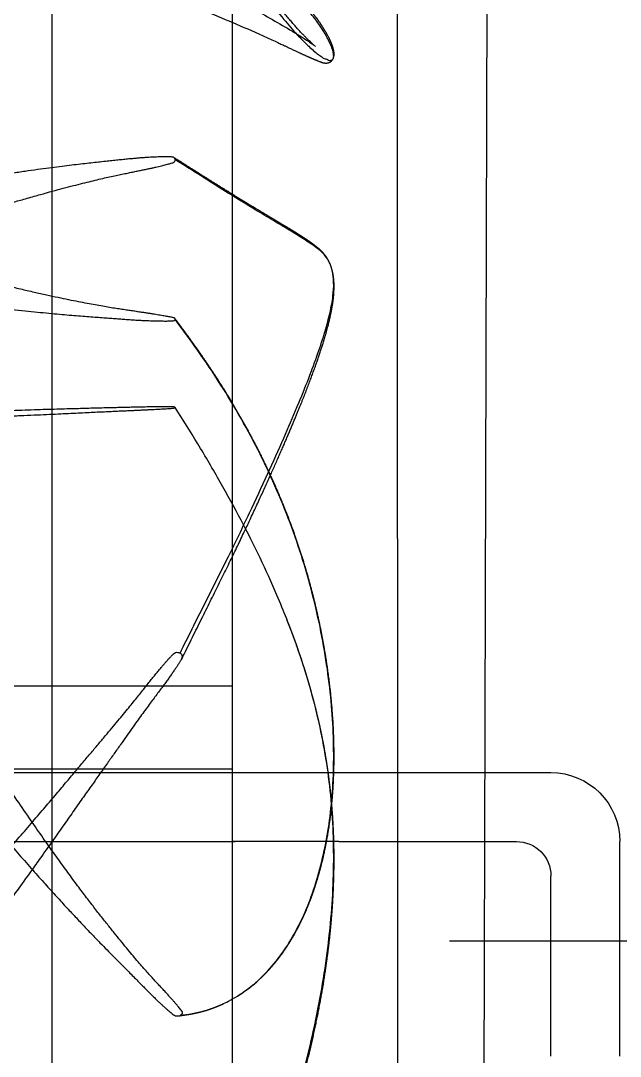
# Model space of a CAD drawing. Header units: millimetres. Extents: x 8981 to 59433, y 5244 to 14154.
# Drawn here: x 10672.3 to 10765, y 9130.7 to 9290.9 of the extents above; entities that cross this region are included whole.
import ezdxf

# ---------------------------------------------------------------- set-up
doc = ezdxf.new("R2010")
doc.units = ezdxf.units.MM
doc.linetypes.add('CENTERX2', pattern=[101.6, 63.5, -12.7, 12.7, -12.7])
doc.linetypes.add('DASHED', pattern=[19.05, 12.7, -6.35])
for name, color, linetype in [('2虚线层', 6, 'DASHED'), ('3中心线层', 1, 'CENTERX2'), ('6细线层', 4, 'Continuous')]:
    doc.layers.add(name, color=color, linetype=linetype)

# ---------------------------------------------------------------- blocks, each defined once
blk = doc.blocks.new('G$CE91B29D6')
at = {"layer": '3中心线层'}
blk.add_line((5.86, -152), (-44.3, -152), dxfattribs=at)
at = {"layer": '6细线层'}
for p, q in [((0.69, -261.72), (-0.68, 259.37)), ((13.81, -261.72), (13.95, 259.37)), ((67.24, -261.68), (67.31, 259.37)), ((39.4, -114.43), (39.4, -0.04)), ((23.83, -15.56), (23.79, -15.48)), ((48.29, -55.73), (48.24, -55.9)), ((47.19, -108.34), (47.18, -108.33)), ((188.82, -112.57), (39.4, -112.57)), ((39.4, -261.72), (39.4, -114.43)), ((33.62, -125.98), (-9.84, -125.98)), ((188.81, -125.97), (33.62, -125.98)), ((188.82, -125.42), (39.4, -125.42)), ((-20.51, -169.88), (-20.51, -136.66)), ((22.95, -136.66), (-4.5, -136.66)), ((22.95, -136.66), (39.4, -136.66)), ((188.82, -136.65), (38.96, -136.66)), ((-9.84, -169.88), (-9.84, -141.99)), ((47.75, -163.62), (47.47, -163.55))]:
    blk.add_line(p, q, dxfattribs=at)
for centre, radius in [((-9.84, -136.66), 10.67), ((-4.5, -141.99), 5.34)]:
    blk.add_arc(centre, radius, 90, 180, dxfattribs=at)
for points in [[(140.43, -86.85), (140.48, -86.7), (140.48, -86.44), (140.46, -86.16), (140.44, -85.86), (140.41, -85.53), (140.36, -85.17), (140.29, -84.78), (140.2, -84.36), (140.09, -83.91), (139.97, -83.42), (139.83, -82.89), (139.68, -82.32), (139.51, -81.7), (139.31, -81.04), (139.1, -80.32), (138.87, -79.54), (138.61, -78.7), (138.32, -77.79), (138, -76.8), (137.65, -75.74), (137.26, -74.59), (136.84, -73.34), (136.37, -71.99), (135.85, -70.53), (135.28, -68.95), (134.65, -67.23), (133.95, -65.37), (133.19, -63.35), (132.34, -61.15), (131.4, -58.77), (130.37, -56.18), (129.22, -53.36), (127.95, -50.29), (126.54, -46.95), (124.98, -43.31), (123.23, -39.34), (121.29, -35.01), (119.11, -30.28), (116.68, -25.11), (113.94, -19.46), (110.84, -13.28), (107.34, -6.53), (103.34, 0.85), (98.79, 8.83), (94.25, 16.45), (90.17, 23.04), (86.46, 28.81), (83.1, 33.92), (80.08, 38.49), (77.36, 42.61), (74.87, 46.31), (72.59, 49.65), (70.49, 52.67), (68.56, 55.4), (66.79, 57.9), (65.39, 59.86)], [(26.55, -13.66), (26.74, -13.5), (26.97, -13.29), (27.24, -13.05), (27.53, -12.77), (27.85, -12.46), (28.19, -12.11), (28.55, -11.74), (28.95, -11.32), (29.36, -10.86), (29.81, -10.36), (30.28, -9.82), (30.78, -9.24), (31.31, -8.61), (31.87, -7.93), (32.46, -7.19), (33.08, -6.41), (33.73, -5.57), (34.42, -4.67), (35.16, -3.7), (35.94, -2.65), (36.75, -1.55), (37.58, -0.4), (38.46, 0.83), (39.57, 2.4), (40.9, 4.31), (42.5, 6.67), (44.41, 9.54), (46.62, 13.01)], [(47.47, 12.74), (43.72, 7.02), (40, 1.73), (36.75, -2.73), (33.92, -6.45), (31.46, -9.47), (29.36, -11.86), (27.87, -13.38)], [(59.11, 4.19), (59.23, 4.25), (59.12, 4.2), (58.42, 3.85), (56.66, 2.97), (50.96, 0.07), (35.15, -8.4), (28.98, -12), (27.59, -12.9), (27.05, -13.28), (26.79, -13.47), (26.64, -13.59), (26.55, -13.65), (26.55, -13.66)], [(68.84, 1.09), (68.74, 1.07), (68.48, 1.01), (68.17, 0.93), (67.86, 0.84), (67.55, 0.76), (67.24, 0.66), (66.92, 0.56), (66.59, 0.46), (66.28, 0.35), (65.98, 0.25), (65.45, 0.05), (64.04, -0.47), (60.43, -1.8), (44.59, -7.79), (35.3, -11.72), (33.52, -12.52), (32.55, -12.97), (31.88, -13.29), (31.36, -13.54), (30.93, -13.74), (30.57, -13.91), (30.27, -14.05), (29.99, -14.18), (29.75, -14.3), (29.53, -14.4), (29.32, -14.5), (29.13, -14.58), (28.96, -14.67), (28.79, -14.74), (28.64, -14.81), (28.49, -14.88), (28.35, -14.95), (28.21, -15.01), (28.09, -15.06), (27.97, -15.12), (27.85, -15.17), (27.74, -15.22), (27.63, -15.27), (27.52, -15.31), (27.42, -15.36), (27.33, -15.4), (27.23, -15.44), (27.14, -15.48), (27.05, -15.52), (26.97, -15.55), (26.89, -15.59), (26.81, -15.62), (26.73, -15.66), (26.65, -15.69), (26.58, -15.72), (26.5, -15.75), (26.43, -15.78), (26.3, -15.83), (26.17, -15.89), (26.04, -15.94), (25.92, -15.99), (25.81, -16.03), (25.73, -16.06), (25.65, -16.09), (25.57, -16.12), (25.48, -16.15), (25.4, -16.17), (25.31, -16.19)], [(23.79, -15.48), (23.75, -15.34), (23.74, -14.99), (23.96, -14.01), (24.52, -12.71), (25.42, -11.12), (26.67, -9.33), (28.27, -7.57), (30.22, -5.95), (32.5, -4.5), (35.12, -3.26), (38.04, -2.25), (41.26, -1.48), (44.75, -0.93), (48.24, -0.58)], [(23.79, -14.06), (23.8, -13.99), (23.82, -13.91), (23.85, -13.84), (23.87, -13.76), (23.9, -13.68), (23.92, -13.6), (23.95, -13.52), (23.98, -13.44), (24.01, -13.35), (24.05, -13.27), (24.08, -13.18), (24.12, -13.08), (24.16, -12.99), (24.2, -12.89), (24.25, -12.79), (24.3, -12.69), (24.35, -12.58), (24.4, -12.46), (24.46, -12.34), (24.53, -12.22), (24.59, -12.09), (24.67, -11.96), (24.7, -11.89), (24.74, -11.82), (24.78, -11.75), (24.82, -11.68), (24.86, -11.61), (24.9, -11.54), (24.94, -11.46), (24.99, -11.39), (25.03, -11.31), (25.08, -11.24), (25.12, -11.16), (25.17, -11.08), (25.22, -11.01), (25.27, -10.93), (25.32, -10.85), (25.37, -10.76), (25.42, -10.68), (25.47, -10.6), (25.53, -10.51), (25.58, -10.43), (25.64, -10.34), (25.7, -10.25), (25.76, -10.16), (25.82, -10.07), (25.88, -9.98), (25.94, -9.89), (26.01, -9.79), (26.07, -9.7), (26.14, -9.6), (26.21, -9.51), (26.28, -9.41), (26.35, -9.31), (26.43, -9.21), (26.5, -9.11), (26.58, -9.01), (26.66, -8.91), (26.74, -8.81), (26.82, -8.7), (26.91, -8.6), (26.99, -8.49), (27.08, -8.39), (27.17, -8.28), (27.27, -8.17), (27.36, -8.07), (27.46, -7.96), (27.56, -7.85), (27.66, -7.74), (27.77, -7.62), (27.88, -7.51), (27.99, -7.4), (28.1, -7.29), (28.22, -7.17), (28.34, -7.06), (28.46, -6.94), (28.58, -6.83), (28.71, -6.71), (28.84, -6.6), (28.97, -6.48), (29.1, -6.37), (29.24, -6.25), (29.38, -6.13), (29.52, -6.02), (29.67, -5.9), (29.82, -5.78), (29.97, -5.67), (30.13, -5.55), (30.29, -5.43), (30.45, -5.31), (30.62, -5.19), (30.79, -5.08), (30.96, -4.96), (31.14, -4.84), (31.32, -4.72), (31.51, -4.6), (31.7, -4.48), (31.9, -4.36), (32.1, -4.25), (32.3, -4.13), (32.51, -4.01), (32.73, -3.89), (32.95, -3.77), (33.17, -3.66), (33.4, -3.54), (33.63, -3.43), (33.87, -3.31), (34.11, -3.2), (34.36, -3.09), (34.61, -2.97), (34.87, -2.86), (35.13, -2.75), (35.4, -2.64), (35.68, -2.53), (35.96, -2.43), (36.16, -2.35)], [(23.79, -15.48), (23.77, -15.44), (23.75, -15.36), (23.73, -15.29), (23.71, -15.2), (23.69, -15.11), (23.68, -15.03), (23.68, -14.94), (23.67, -14.85), (23.68, -14.76), (23.68, -14.66), (23.69, -14.57), (23.7, -14.49), (23.71, -14.4), (23.73, -14.3), (23.75, -14.2), (23.78, -14.09), (23.79, -14.06)], [(27.87, -13.38), (27.59, -13.64), (26.84, -14.32), (26.17, -14.87), (25.58, -15.29), (25.07, -15.58), (24.64, -15.75), (24.64, -15.76)], [(24.64, -15.76), (24.3, -15.81), (24.03, -15.76), (23.85, -15.6), (23.82, -15.56)], [(25.31, -16.19), (25.22, -16.21), (25.14, -16.22), (25.05, -16.23), (24.95, -16.23), (24.86, -16.23), (24.76, -16.22), (24.66, -16.2), (24.58, -16.18), (24.5, -16.16), (24.42, -16.13), (24.34, -16.09), (24.27, -16.05), (24.21, -16.01), (24.13, -15.95), (24.06, -15.89), (24.01, -15.83), (23.96, -15.77), (23.91, -15.7), (23.86, -15.62), (23.83, -15.56)], [(24.3, -47.3), (24.32, -47.25), (24.36, -47.17), (24.4, -47.08), (24.44, -47), (24.48, -46.92), (24.52, -46.83), (24.57, -46.73), (24.62, -46.64), (24.68, -46.55), (24.73, -46.46), (24.79, -46.36), (24.83, -46.3), (24.87, -46.23), (24.92, -46.17), (24.96, -46.1), (25.01, -46.04), (25.06, -45.97), (25.11, -45.91), (25.16, -45.84), (25.21, -45.77), (25.27, -45.71), (25.33, -45.64), (25.39, -45.57), (25.45, -45.5), (25.51, -45.43), (25.58, -45.36), (25.65, -45.29), (25.72, -45.22), (25.79, -45.15), (25.87, -45.08), (25.95, -45.01), (26.03, -44.93), (26.12, -44.86), (26.22, -44.78), (26.32, -44.7), (26.42, -44.62), (26.52, -44.54), (26.63, -44.46), (26.74, -44.37), (26.85, -44.29), (26.96, -44.21), (27.07, -44.13), (27.19, -44.05), (27.31, -43.96), (27.43, -43.88), (27.55, -43.79), (27.61, -43.75), (27.68, -43.71), (27.74, -43.67), (27.81, -43.62), (27.87, -43.58), (27.94, -43.53), (28, -43.49), (28.07, -43.44), (28.14, -43.4), (28.21, -43.35), (28.28, -43.31), (28.35, -43.26), (28.42, -43.22), (28.49, -43.17), (28.56, -43.12), (28.64, -43.08), (28.71, -43.03), (28.78, -42.98), (28.86, -42.93), (28.93, -42.89), (29.01, -42.84), (29.09, -42.79), (29.17, -42.74), (29.25, -42.69), (29.33, -42.64), (29.41, -42.59), (29.49, -42.54), (29.57, -42.49), (29.65, -42.44), (29.74, -42.38), (29.82, -42.33), (29.91, -42.28), (29.99, -42.23), (30.08, -42.17), (30.17, -42.12), (30.25, -42.07), (30.34, -42.01), (30.43, -41.96), (30.53, -41.9), (30.62, -41.84), (30.71, -41.79), (30.8, -41.73), (30.9, -41.67), (30.99, -41.61), (31.09, -41.56), (31.19, -41.5), (31.29, -41.44), (31.39, -41.38), (31.49, -41.32), (31.59, -41.26), (31.69, -41.2), (31.79, -41.13), (31.9, -41.07), (32, -41.01), (32.11, -40.94), (32.22, -40.88), (32.33, -40.81), (32.44, -40.74), (32.56, -40.67), (32.68, -40.6), (32.8, -40.53), (32.93, -40.45), (33.05, -40.37), (33.18, -40.3), (33.31, -40.22), (33.45, -40.14), (33.58, -40.06), (33.72, -39.97), (33.86, -39.89), (34, -39.81), (34.14, -39.72), (34.29, -39.64), (34.43, -39.55), (34.58, -39.46), (34.72, -39.37), (34.87, -39.28), (35.02, -39.19), (35.17, -39.1), (35.32, -39.01), (35.47, -38.92), (35.63, -38.83), (35.78, -38.73), (35.94, -38.64), (36.1, -38.54), (36.25, -38.45), (36.41, -38.35), (36.58, -38.25), (36.74, -38.16), (36.9, -38.06), (37.07, -37.96), (37.23, -37.85), (37.4, -37.75), (37.57, -37.65), (37.74, -37.55), (37.91, -37.44), (38.08, -37.34), (38.25, -37.23), (38.43, -37.12), (38.6, -37.01), (38.78, -36.91), (38.96, -36.8), (39.14, -36.68), (39.32, -36.57), (39.51, -36.46), (39.69, -36.35), (39.87, -36.23), (40.06, -36.12), (40.25, -36), (40.44, -35.88), (40.63, -35.76), (40.82, -35.64), (41.02, -35.52), (41.21, -35.4), (41.41, -35.28), (41.61, -35.15), (41.81, -35.03), (42.01, -34.9), (42.21, -34.78), (42.41, -34.65), (42.62, -34.52), (42.83, -34.39), (43.04, -34.26), (43.25, -34.13), (43.46, -33.99), (43.67, -33.86), (43.89, -33.72), (44.1, -33.59), (44.32, -33.45), (44.54, -33.31), (44.77, -33.17), (44.99, -33.03), (45.22, -32.89), (45.44, -32.74), (45.67, -32.6), (45.91, -32.45), (46.14, -32.3), (46.37, -32.16), (46.61, -32.01), (46.85, -31.86), (47.09, -31.71), (47.33, -31.55), (47.57, -31.4), (47.82, -31.25), (48.06, -31.09), (48.31, -30.94)], [(24.3, -47.3), (24.52, -46.85), (25.42, -45.63), (26.67, -44.6), (28.27, -43.52), (30.22, -42.31), (32.5, -40.93), (35.12, -39.36), (38.04, -37.58), (41.26, -35.58), (44.75, -33.37), (48.24, -31.16)], [(48.24, -31.16), (48.35, -30.93), (48.46, -30.84)], [(49.97, -32.02), (49.61, -31.93), (49.28, -31.84), (48.98, -31.76), (48.69, -31.68), (48.44, -31.58), (48.28, -31.39), (48.24, -31.16)], [(48.31, -30.94), (48.46, -30.84)], [(48.46, -30.84), (48.56, -30.79), (48.82, -30.76)], [(48.82, -30.76), (49.1, -30.75), (49.4, -30.75), (49.73, -30.74)], [(49.73, -30.74), (50.09, -30.74), (50.47, -30.75), (50.88, -30.76), (51.33, -30.77), (51.81, -30.8), (52.33, -30.82), (52.89, -30.86), (53.49, -30.9), (54.15, -30.96), (54.85, -31.02), (55.61, -31.09), (56.43, -31.18), (57.31, -31.27), (58.26, -31.37), (59.28, -31.48), (60.38, -31.6), (61.57, -31.73), (62.85, -31.87), (64.23, -32.03), (65.72, -32.21), (67.33, -32.42), (69.07, -32.65), (70.94, -32.91), (72.97, -33.22), (73.88, -33.37)], [(73.88, -37.94), (72.15, -37.44), (70.04, -36.84), (68.11, -36.3), (66.34, -35.81), (64.72, -35.39), (63.23, -35), (61.86, -34.66), (60.6, -34.35), (59.44, -34.07), (58.37, -33.83), (57.37, -33.61), (56.46, -33.42), (55.61, -33.25), (54.83, -33.09), (54.1, -32.94), (53.44, -32.8), (52.82, -32.67), (52.25, -32.55), (51.72, -32.44), (51.23, -32.33), (50.78, -32.22), (50.36, -32.12), (49.97, -32.02)], [(33.5, -79.97), (33.37, -79.67), (32.99, -78.83), (32.63, -78.02), (32.29, -77.23), (31.96, -76.48), (31.64, -75.76), (31.34, -75.06), (31.05, -74.39), (30.77, -73.74), (30.51, -73.11), (30.25, -72.49), (30, -71.9), (29.76, -71.33), (29.53, -70.78), (29.32, -70.25), (29.11, -69.75), (28.91, -69.26), (28.72, -68.79), (28.54, -68.33), (28.36, -67.88), (28.18, -67.44), (28.01, -67), (27.85, -66.58), (27.69, -66.16), (27.53, -65.75), (27.38, -65.35), (27.24, -64.96), (27.09, -64.58), (26.95, -64.2), (26.82, -63.83), (26.69, -63.46), (26.56, -63.11), (26.44, -62.75), (26.31, -62.41), (26.2, -62.07), (26.08, -61.74), (25.97, -61.41), (25.87, -61.09), (25.76, -60.77), (25.66, -60.46), (25.56, -60.16), (25.47, -59.87), (25.38, -59.59), (25.3, -59.33), (25.22, -59.07), (25.15, -58.83), (25.08, -58.6), (25.02, -58.37), (24.95, -58.15), (24.89, -57.93), (24.83, -57.72), (24.77, -57.51), (24.72, -57.3), (24.67, -57.1), (24.61, -56.91), (24.56, -56.71), (24.52, -56.52), (24.47, -56.34), (24.43, -56.15), (24.38, -55.97), (24.34, -55.79), (24.3, -55.62), (24.26, -55.44), (24.23, -55.27), (24.19, -55.1), (24.16, -54.93), (24.12, -54.77), (24.09, -54.61), (24.06, -54.45), (24.03, -54.29), (24, -54.13), (23.98, -53.98), (23.95, -53.83), (23.93, -53.68), (23.9, -53.54), (23.88, -53.39), (23.86, -53.25), (23.84, -53.11), (23.82, -52.98), (23.81, -52.84), (23.79, -52.71), (23.78, -52.59), (23.76, -52.46), (23.75, -52.34), (23.74, -52.22), (23.73, -52.11), (23.72, -52), (23.72, -51.9), (23.71, -51.8), (23.7, -51.71), (23.7, -51.62), (23.69, -51.54), (23.69, -51.45), (23.69, -51.37), (23.68, -51.29), (23.68, -51.22), (23.68, -51.14), (23.68, -50.99), (23.67, -50.84), (23.67, -50.7), (23.68, -50.57), (23.68, -50.44), (23.68, -50.31), (23.69, -50.18), (23.7, -50.06), (23.7, -49.94), (23.71, -49.82), (23.72, -49.71), (23.73, -49.6), (23.75, -49.49), (23.76, -49.39), (23.77, -49.28), (23.79, -49.18), (23.8, -49.09), (23.82, -48.99), (23.83, -48.9), (23.85, -48.81), (23.87, -48.72), (23.89, -48.63), (23.9, -48.55), (23.92, -48.47), (23.94, -48.39), (23.96, -48.32), (23.99, -48.21), (24.02, -48.11), (24.05, -48.01), (24.07, -47.94), (24.07, -47.93)], [(47.47, -107.5), (43.72, -99.97), (40, -92.56), (36.75, -85.83), (33.92, -79.74), (31.46, -74.26), (29.36, -69.35), (27.59, -64.98), (26.17, -61.11), (25.07, -57.73), (24.3, -54.8), (23.85, -52.28), (23.74, -50.14), (23.96, -48.34), (24.07, -47.93)], [(24.07, -47.93), (24.3, -47.3)], [(82.97, -48.21), (79.85, -49.17), (77.04, -49.96), (74.48, -50.61), (72.15, -51.17), (70.04, -51.66), (68.11, -52.09), (66.34, -52.47), (64.72, -52.81), (63.23, -53.1), (61.86, -53.37), (60.6, -53.6), (59.44, -53.81), (58.37, -53.99), (57.37, -54.15), (56.46, -54.29), (55.61, -54.42), (54.83, -54.53), (54.1, -54.64), (53.44, -54.74), (52.82, -54.83), (52.25, -54.92), (51.72, -55), (51.23, -55.08), (50.78, -55.16), (50.36, -55.23), (49.97, -55.3), (49.61, -55.36), (49.28, -55.42), (48.98, -55.48), (48.69, -55.54), (48.44, -55.61), (48.29, -55.73)], [(48.24, -55.9), (48.35, -56.06), (48.56, -56.15), (48.82, -56.18), (49.1, -56.18), (49.4, -56.18), (49.73, -56.19), (50.09, -56.18), (50.47, -56.18), (50.88, -56.17), (51.33, -56.16), (51.81, -56.15), (52.33, -56.13), (52.89, -56.11), (53.49, -56.08), (54.15, -56.04), (54.85, -56), (55.61, -55.95), (56.43, -55.89), (57.31, -55.82), (58.26, -55.75), (59.28, -55.67), (60.38, -55.59), (61.57, -55.5), (62.85, -55.4), (64.23, -55.29), (65.72, -55.16), (67.33, -55.02), (69.07, -54.85), (70.94, -54.66), (72.97, -54.44), (75.17, -54.17), (77.54, -53.86), (80.1, -53.52), (82.88, -53.15), (85.89, -52.71)], [(38.59, -160.55), (38.51, -160.5), (38.43, -160.45), (38.35, -160.4), (38.27, -160.34), (38.18, -160.29), (38.09, -160.23), (37.99, -160.16), (37.9, -160.1), (37.8, -160.03), (37.7, -159.97), (37.6, -159.9), (37.5, -159.83), (37.4, -159.76), (37.3, -159.68), (37.2, -159.61), (37.1, -159.53), (36.99, -159.46), (36.89, -159.38), (36.79, -159.3), (36.68, -159.22), (36.58, -159.14), (36.47, -159.05), (36.37, -158.97), (36.26, -158.88), (36.16, -158.8), (36.05, -158.71), (35.94, -158.62), (35.84, -158.53), (35.73, -158.43), (35.62, -158.34), (35.51, -158.24), (35.41, -158.15), (35.3, -158.05), (35.19, -157.95), (35.08, -157.84), (35.02, -157.79), (34.97, -157.74), (34.91, -157.69), (34.85, -157.63), (34.8, -157.58), (34.74, -157.53), (34.69, -157.47), (34.63, -157.42), (34.57, -157.36), (34.51, -157.3), (34.46, -157.24), (34.4, -157.18), (34.34, -157.12), (34.28, -157.06), (34.21, -157), (34.15, -156.93), (34.09, -156.86), (34.02, -156.8), (33.96, -156.73), (33.89, -156.65), (33.82, -156.58), (33.75, -156.5), (33.68, -156.43), (33.61, -156.35), (33.53, -156.26), (33.46, -156.18), (33.39, -156.09), (33.31, -156.01), (33.23, -155.92), (33.16, -155.83), (33.08, -155.74), (33, -155.65), (32.93, -155.56), (32.85, -155.47), (32.77, -155.37), (32.7, -155.28), (32.62, -155.18), (32.54, -155.09), (32.47, -154.99), (32.39, -154.89), (32.31, -154.79), (32.23, -154.69), (32.16, -154.59), (32.08, -154.49), (32, -154.39), (31.93, -154.28), (31.85, -154.18), (31.77, -154.07), (31.7, -153.96), (31.62, -153.86), (31.54, -153.75), (31.46, -153.64), (31.39, -153.53), (31.31, -153.42), (31.23, -153.3), (31.16, -153.19), (31.08, -153.08), (31, -152.96), (30.93, -152.85), (30.85, -152.73), (30.78, -152.61), (30.7, -152.49), (30.62, -152.37), (30.55, -152.25), (30.47, -152.13), (30.4, -152), (30.32, -151.88), (30.25, -151.76), (30.17, -151.63), (30.1, -151.5), (30.02, -151.38), (29.95, -151.25), (29.87, -151.12), (29.8, -150.99), (29.73, -150.85), (29.65, -150.72), (29.58, -150.59), (29.51, -150.45), (29.43, -150.32), (29.36, -150.18), (29.29, -150.04), (29.21, -149.91), (29.14, -149.77), (29.07, -149.63), (29, -149.49), (28.93, -149.34), (28.86, -149.2), (28.79, -149.06), (28.72, -148.91), (28.65, -148.76), (28.58, -148.62), (28.51, -148.47), (28.44, -148.32), (28.37, -148.17), (28.3, -148.02), (28.23, -147.87), (28.16, -147.71), (28.1, -147.56), (28.03, -147.4), (27.96, -147.25), (27.9, -147.09), (27.83, -146.93), (27.76, -146.77), (27.7, -146.61), (27.63, -146.45), (27.57, -146.28), (27.5, -146.12), (27.44, -145.95), (27.37, -145.79), (27.31, -145.62), (27.24, -145.45), (27.18, -145.27), (27.12, -145.1), (27.05, -144.93), (26.99, -144.75), (26.93, -144.57), (26.86, -144.4), (26.8, -144.21), (26.74, -144.03), (26.68, -143.85), (26.62, -143.66), (26.56, -143.48), (26.5, -143.29), (26.44, -143.1), (26.38, -142.91), (26.32, -142.71), (26.26, -142.52), (26.2, -142.32), (26.14, -142.12), (26.08, -141.92), (26.02, -141.72), (25.96, -141.51), (25.91, -141.31), (25.85, -141.1), (25.79, -140.89), (25.74, -140.68), (25.68, -140.46), (25.63, -140.24), (25.57, -140.02), (25.52, -139.8), (25.46, -139.58), (25.41, -139.34), (25.35, -139.11), (25.3, -138.86), (25.24, -138.62), (25.18, -138.36), (25.13, -138.1), (25.07, -137.83), (25.02, -137.56), (24.96, -137.28), (24.91, -137.01), (24.85, -136.72), (24.8, -136.43), (24.75, -136.15), (24.69, -135.85), (24.64, -135.56), (24.6, -135.26), (24.55, -134.97), (24.5, -134.67), (24.46, -134.36), (24.41, -134.06), (24.37, -133.75), (24.32, -133.45), (24.28, -133.13), (24.24, -132.82), (24.2, -132.51), (24.17, -132.19), (24.13, -131.87), (24.1, -131.55), (24.06, -131.22), (24.03, -130.9), (24, -130.57), (23.97, -130.24), (23.94, -129.9), (23.91, -129.57), (23.89, -129.23), (23.86, -128.89), (23.84, -128.55), (23.82, -128.2), (23.8, -127.86), (23.78, -127.51), (23.76, -127.15), (23.75, -126.8), (23.73, -126.44), (23.72, -126.08), (23.71, -125.72), (23.7, -125.36), (23.69, -124.99), (23.68, -124.62), (23.68, -124.25), (23.68, -123.88), (23.67, -123.5), (23.67, -123.12), (23.68, -122.74), (23.68, -122.36), (23.69, -121.97), (23.69, -121.58), (23.7, -121.19), (23.71, -120.79), (23.73, -120.4), (23.74, -120), (23.76, -119.6), (23.78, -119.19), (23.8, -118.79), (23.82, -118.38), (23.84, -117.97), (23.87, -117.55), (23.9, -117.14), (23.93, -116.72), (23.96, -116.29), (23.99, -115.87), (24.03, -115.44), (24.07, -115.01), (24.11, -114.57), (24.16, -114.12), (24.2, -113.67), (24.25, -113.21), (24.31, -112.75), (24.36, -112.27), (24.42, -111.79), (24.48, -111.3), (24.55, -110.81), (24.62, -110.31), (24.69, -109.8), (24.77, -109.28), (24.85, -108.76), (24.93, -108.24), (25.02, -107.71), (25.11, -107.17), (25.2, -106.63), (25.3, -106.09), (25.4, -105.54), (25.5, -104.99), (25.61, -104.44), (25.72, -103.88), (25.83, -103.32), (25.95, -102.75), (26.07, -102.19), (26.2, -101.62), (26.32, -101.05), (26.46, -100.47), (26.59, -99.89), (26.73, -99.32), (26.88, -98.74), (27.03, -98.15), (27.18, -97.57), (27.34, -96.98), (27.5, -96.39), (27.66, -95.8), (27.83, -95.2), (28.01, -94.6), (28.19, -94), (28.37, -93.4), (28.56, -92.79), (28.75, -92.18), (28.95, -91.57), (29.16, -90.95), (29.37, -90.33), (29.58, -89.71), (29.8, -89.08), (30.02, -88.46), (30.25, -87.82), (30.49, -87.19), (30.73, -86.55), (30.98, -85.91), (31.24, -85.27), (31.5, -84.62), (31.76, -83.96), (32.04, -83.31), (32.32, -82.64), (32.61, -81.98), (32.9, -81.3), (33.21, -80.63), (33.52, -79.95), (33.83, -79.26), (34.16, -78.58), (34.49, -77.89), (34.83, -77.19), (35.17, -76.49), (35.53, -75.79), (35.89, -75.09), (36.26, -74.39), (36.64, -73.68), (37.02, -72.97), (37.41, -72.26), (37.81, -71.54), (38.22, -70.83), (38.63, -70.11), (39.05, -69.39), (39.48, -68.67), (39.91, -67.95), (40.35, -67.23), (40.8, -66.51), (41.26, -65.79), (41.72, -65.06), (42.19, -64.34), (42.67, -63.62), (43.15, -62.89), (43.64, -62.17), (44.14, -61.45), (44.64, -60.72), (45.15, -60), (45.67, -59.28), (46.2, -58.55), (46.73, -57.83), (47.27, -57.1), (47.81, -56.38), (48.29, -55.73)], [(38.61, -160.56), (36.75, -159.27), (33.92, -156.65), (31.46, -153.57), (29.36, -150.07), (27.59, -146.2), (26.17, -142), (25.07, -137.5), (24.3, -132.73), (23.85, -127.72), (23.74, -122.49), (23.96, -117.06), (24.52, -111.45), (25.42, -105.68), (26.67, -99.78), (28.27, -93.89), (30.22, -88.07), (32.5, -82.34), (35.12, -76.73), (38.04, -71.24), (41.26, -65.89), (44.75, -60.68), (48.24, -55.9)], [(31, -102.22), (32.5, -98.56), (35.12, -92.79), (38.04, -86.96), (41.26, -81.07), (44.75, -75.12), (48.24, -69.51)], [(48.24, -69.51), (48.35, -69.45), (48.56, -69.42), (48.82, -69.41), (49.1, -69.41), (49.4, -69.41), (49.73, -69.41), (50.09, -69.41), (50.47, -69.41), (50.88, -69.41), (51.33, -69.42), (51.81, -69.42), (52.33, -69.43), (52.89, -69.44), (53.49, -69.45), (54.15, -69.46), (54.85, -69.48), (55.61, -69.5), (56.43, -69.52), (57.31, -69.54), (58.26, -69.57), (59.28, -69.59), (60.38, -69.62), (61.57, -69.65), (62.85, -69.69), (64.23, -69.72), (65.72, -69.76), (67.33, -69.81), (69.07, -69.86), (70.94, -69.92), (72.97, -69.99), (75.17, -70.07), (77.54, -70.15), (80.1, -70.24), (82.38, -70.32)], [(82.39, -71.13), (79.85, -71.05), (77.04, -70.95), (74.48, -70.85), (72.15, -70.76), (70.04, -70.67), (68.11, -70.58), (66.34, -70.5), (64.72, -70.42), (63.23, -70.35), (61.86, -70.28), (60.6, -70.22), (59.44, -70.17), (58.37, -70.12), (57.37, -70.07), (56.46, -70.03), (55.61, -70), (54.83, -69.96), (54.1, -69.93), (53.44, -69.9), (52.82, -69.87), (52.25, -69.84), (51.72, -69.82), (51.23, -69.79), (50.78, -69.77), (50.36, -69.74), (49.97, -69.72), (49.61, -69.7), (49.28, -69.68), (48.98, -69.66), (48.69, -69.64), (48.44, -69.62), (48.24, -69.51)], [(37.35, -88.32), (36.91, -87.39), (36.42, -86.34), (35.94, -85.31), (35.48, -84.3), (35.03, -83.32), (34.59, -82.37), (34.17, -81.44), (33.76, -80.54), (33.5, -79.97)], [(47.18, -108.33), (46.85, -107.66), (46.11, -106.16), (45.39, -104.7), (44.68, -103.27), (43.98, -101.87), (43.31, -100.51), (42.65, -99.18), (42, -97.88), (41.37, -96.61), (40.75, -95.36), (40.16, -94.15), (39.58, -92.96), (39.01, -91.8), (38.47, -90.67), (37.94, -89.56), (37.42, -88.46), (37.35, -88.32)], [(47.47, -217.06), (43.72, -210.45), (40, -203.32), (36.75, -196.25), (33.92, -189.27), (31.46, -182.4), (29.36, -175.65), (27.59, -169.05), (26.17, -162.58), (25.07, -156.26), (24.3, -150.08), (23.85, -144.04), (23.74, -138.13), (23.96, -132.34), (24.52, -126.64), (25.42, -121.03), (26.67, -115.47), (28.27, -109.89), (30.22, -104.25), (31, -102.22)], [(24.03, -130.9), (24.03, -130.89), (24.05, -130.65), (24.07, -130.41), (24.09, -130.18), (24.12, -129.95), (24.14, -129.72), (24.16, -129.49), (24.18, -129.27), (24.21, -129.04), (24.23, -128.82), (24.25, -128.61), (24.28, -128.39), (24.3, -128.18), (24.33, -127.98), (24.35, -127.77), (24.37, -127.57), (24.4, -127.37), (24.42, -127.17), (24.45, -126.98), (24.47, -126.79), (24.5, -126.6), (24.52, -126.41), (24.55, -126.23), (24.57, -126.05), (24.6, -125.87), (24.62, -125.69), (24.65, -125.51), (24.67, -125.33), (24.7, -125.16), (24.72, -124.99), (24.75, -124.82), (24.78, -124.65), (24.8, -124.48), (24.83, -124.31), (24.85, -124.15), (24.88, -123.98), (24.91, -123.82), (24.93, -123.66), (24.96, -123.5), (24.99, -123.34), (25.01, -123.18), (25.04, -123.02), (25.07, -122.86), (25.09, -122.7), (25.12, -122.55), (25.15, -122.39), (25.18, -122.23), (25.21, -122.08), (25.23, -121.92), (25.26, -121.77), (25.29, -121.62), (25.32, -121.46), (25.35, -121.31), (25.38, -121.16), (25.41, -121.01), (25.44, -120.86), (25.47, -120.71), (25.5, -120.56), (25.53, -120.41), (25.56, -120.27), (25.59, -120.12), (25.62, -119.97), (25.65, -119.83), (25.68, -119.68), (25.71, -119.54), (25.74, -119.39), (25.77, -119.25), (25.8, -119.1), (25.83, -118.96), (25.86, -118.82), (25.89, -118.67), (25.93, -118.53), (25.96, -118.39), (25.99, -118.25), (26.02, -118.11), (26.05, -117.97), (26.09, -117.83), (26.12, -117.69), (26.15, -117.55), (26.18, -117.41), (26.22, -117.28), (26.25, -117.14), (26.28, -117), (26.32, -116.86), (26.35, -116.73), (26.38, -116.59), (26.42, -116.46), (26.45, -116.32), (26.48, -116.19), (26.52, -116.05), (26.55, -115.92), (26.58, -115.78), (26.62, -115.65), (26.65, -115.52), (26.69, -115.38), (26.72, -115.25), (26.76, -115.12), (26.79, -114.99), (26.82, -114.85), (26.86, -114.72), (26.89, -114.59), (26.93, -114.46), (26.96, -114.33), (27, -114.2), (27.04, -114.07), (27.07, -113.94), (27.11, -113.81), (27.14, -113.68), (27.18, -113.55), (27.21, -113.42), (27.25, -113.29), (27.29, -113.17), (27.32, -113.04), (27.36, -112.91), (27.39, -112.78), (27.43, -112.66), (27.47, -112.53), (27.5, -112.4), (27.54, -112.28), (27.58, -112.15), (27.61, -112.03), (27.65, -111.9), (27.69, -111.78), (27.72, -111.65), (27.76, -111.53), (27.8, -111.41), (27.84, -111.28), (27.87, -111.16), (27.91, -111.04), (27.95, -110.91), (27.98, -110.79), (28.02, -110.67), (28.06, -110.55), (28.1, -110.43), (28.14, -110.31), (28.17, -110.18), (28.21, -110.06), (28.25, -109.94), (28.29, -109.82), (28.32, -109.7), (28.36, -109.59), (28.4, -109.47), (28.44, -109.35), (28.48, -109.23), (28.52, -109.11), (28.55, -108.99), (28.59, -108.88), (28.63, -108.76), (28.67, -108.64), (28.71, -108.52), (28.75, -108.41), (28.79, -108.29), (28.82, -108.18), (28.86, -108.06), (28.9, -107.95), (28.94, -107.83), (28.98, -107.72), (29.02, -107.6), (29.06, -107.49), (29.1, -107.37), (29.14, -107.26), (29.17, -107.15), (29.21, -107.04), (29.25, -106.92), (29.29, -106.81), (29.33, -106.7), (29.37, -106.59), (29.41, -106.48), (29.45, -106.37), (29.49, -106.26), (29.52, -106.15), (29.56, -106.04), (29.6, -105.93), (29.64, -105.83), (29.68, -105.72), (29.72, -105.61), (29.75, -105.51), (29.79, -105.4), (29.83, -105.3), (29.87, -105.19), (29.91, -105.09), (29.94, -104.99), (29.98, -104.88), (30.02, -104.78), (30.06, -104.68), (30.09, -104.58), (30.13, -104.48), (30.17, -104.38), (30.2, -104.28), (30.24, -104.19), (30.28, -104.09), (30.31, -104), (30.35, -103.9), (30.38, -103.81), (30.42, -103.72), (30.45, -103.62), (30.49, -103.53), (30.52, -103.45), (30.55, -103.36), (30.59, -103.27), (30.62, -103.19), (30.65, -103.1), (30.68, -103.02), (30.72, -102.94), (30.75, -102.86), (30.78, -102.78), (30.81, -102.71), (30.84, -102.63), (30.87, -102.56), (30.89, -102.48), (30.95, -102.35), (30.99, -102.22), (31, -102.22)], [(47.18, -108.33), (47.13, -108.16), (47.13, -107.99), (47.17, -107.83), (47.24, -107.7), (47.34, -107.59), (47.47, -107.5)], [(47.19, -108.34), (47.39, -108.68), (47.62, -109.03), (47.87, -109.42), (48.14, -109.83), (48.44, -110.27), (48.77, -110.75), (49.14, -111.26), (49.53, -111.81), (49.97, -112.4), (50.44, -113.04), (50.95, -113.73), (51.5, -114.46), (52.1, -115.26), (52.73, -116.13), (53.42, -117.07), (54.15, -118.08), (54.93, -119.18), (55.77, -120.37), (56.68, -121.66), (57.66, -123.04), (58.72, -124.54), (59.86, -126.15), (61.09, -127.89), (62.42, -129.77), (63.85, -131.81), (65.39, -134), (67.06, -136.36), (68.87, -138.91), (70.34, -140.98)], [(140.48, -212.07), (140.46, -211.92), (140.44, -211.83), (140.41, -211.73), (140.36, -211.62), (140.29, -211.51), (140.2, -211.38), (140.09, -211.25), (139.97, -211.1), (139.83, -210.94), (139.68, -210.76), (139.51, -210.57), (139.31, -210.36), (139.1, -210.13), (138.87, -209.88), (138.61, -209.61), (138.32, -209.31), (138, -208.99), (137.65, -208.63), (137.26, -208.24), (136.84, -207.81), (136.37, -207.33), (135.85, -206.81), (135.28, -206.23), (134.65, -205.6), (133.95, -204.89), (133.19, -204.11), (132.34, -203.25), (131.4, -202.29), (130.37, -201.22), (129.22, -200.02), (127.95, -198.68), (126.54, -197.19), (124.98, -195.51), (123.23, -193.62), (121.29, -191.49), (119.11, -189.09), (116.68, -186.37), (113.94, -183.29), (110.84, -179.79), (107.34, -175.81), (103.34, -171.27), (98.79, -166.14), (94.25, -161.03), (90.17, -156.45), (86.46, -152.3), (83.1, -148.53), (80.08, -145.07), (77.36, -141.89), (74.87, -138.98), (72.59, -136.31), (70.49, -133.85), (68.56, -131.6), (66.79, -129.52), (65.17, -127.6), (63.68, -125.83), (62.3, -124.19), (61.03, -122.68), (59.86, -121.29), (58.77, -120), (57.77, -118.81), (56.85, -117.7), (56, -116.68), (55.22, -115.73), (54.5, -114.85), (53.85, -114.03), (53.24, -113.26), (52.68, -112.56), (52.17, -111.9), (51.68, -111.3), (51.23, -110.74), (50.81, -110.23), (50.41, -109.75), (50.04, -109.32), (49.7, -108.92), (49.37, -108.55), (49.07, -108.22), (48.78, -107.91), (48.51, -107.63), (48.2, -107.43), (47.83, -107.39), (47.47, -107.5)], [(47.19, -162.89), (47.39, -162.64), (47.62, -162.36), (47.87, -162.06), (48.14, -161.74), (48.44, -161.39), (48.77, -161.02), (49.14, -160.61), (49.53, -160.18), (49.97, -159.7), (50.44, -159.19), (50.95, -158.64), (51.5, -158.04), (52.1, -157.39), (52.73, -156.67), (53.42, -155.89), (54.15, -155.04), (54.93, -154.11), (55.77, -153.1), (56.68, -151.99), (57.66, -150.78), (58.72, -149.46), (59.86, -148.01), (61.09, -146.43), (62.42, -144.69), (63.85, -142.77), (65.39, -140.67), (67.06, -138.35), (68.87, -135.79), (70.82, -132.97), (72.95, -129.85), (75.25, -126.39), (77.7, -122.52), (80.33, -118.2), (83.19, -113.38), (85.56, -109.33)], [(82.91, -125.81), (80.08, -129.36), (77.36, -132.73), (74.87, -135.73), (72.59, -138.41), (70.49, -140.81), (68.56, -142.97), (66.79, -144.93), (65.17, -146.7), (63.68, -148.3), (62.3, -149.77), (61.03, -151.1), (59.86, -152.31), (58.77, -153.42), (57.77, -154.43), (56.85, -155.36), (56, -156.22), (55.22, -157), (54.5, -157.73), (53.85, -158.4), (53.24, -159.01), (52.68, -159.58), (52.17, -160.1), (51.68, -160.58), (51.23, -161.03), (50.81, -161.43), (50.41, -161.8), (50.04, -162.14), (49.7, -162.45), (49.37, -162.73), (49.07, -162.99), (48.78, -163.23), (48.51, -163.45)], [(46.94, -216.85), (46.63, -216.32), (46.33, -215.8), (46.03, -215.28), (45.73, -214.76), (45.44, -214.24), (45.14, -213.72), (44.85, -213.21), (44.56, -212.69), (44.27, -212.17), (43.99, -211.66), (43.7, -211.14), (43.42, -210.62), (43.13, -210.1), (42.85, -209.57), (42.57, -209.05), (42.29, -208.53), (42.02, -208), (41.74, -207.48), (41.47, -206.95), (41.2, -206.43), (40.94, -205.91), (40.67, -205.39), (40.41, -204.87), (40.16, -204.35), (39.9, -203.83), (39.65, -203.32), (39.4, -202.8), (39.16, -202.28), (38.91, -201.77), (38.67, -201.26), (38.43, -200.74), (38.2, -200.23), (37.96, -199.72), (37.73, -199.21), (37.51, -198.7), (37.28, -198.19), (37.06, -197.68), (36.83, -197.17), (36.62, -196.66), (36.4, -196.15), (36.18, -195.65), (35.97, -195.14), (35.76, -194.64), (35.55, -194.13), (35.35, -193.63), (35.14, -193.12), (34.94, -192.62), (34.74, -192.12), (34.54, -191.62), (34.35, -191.12), (34.16, -190.62), (33.96, -190.13), (33.78, -189.63), (33.59, -189.13), (33.4, -188.64), (33.22, -188.15), (33.04, -187.66), (32.86, -187.16), (32.69, -186.67), (32.51, -186.19), (32.34, -185.7), (32.17, -185.21), (32, -184.73), (31.84, -184.24), (31.67, -183.76), (31.51, -183.28), (31.35, -182.79), (31.19, -182.31), (31.03, -181.84), (30.88, -181.36), (30.72, -180.88), (30.57, -180.41), (30.42, -179.93), (30.28, -179.46), (30.13, -178.99), (29.99, -178.52), (29.85, -178.05), (29.71, -177.58), (29.57, -177.11), (29.43, -176.65), (29.3, -176.18), (29.16, -175.72), (29.03, -175.26), (28.9, -174.8), (28.78, -174.34), (28.65, -173.88), (28.53, -173.42), (28.41, -172.96), (28.28, -172.51), (28.17, -172.06), (28.05, -171.6), (27.93, -171.15), (27.82, -170.71), (27.71, -170.26), (27.6, -169.81), (27.49, -169.37), (27.39, -168.92), (27.28, -168.48), (27.18, -168.04), (27.08, -167.6), (26.98, -167.16), (26.88, -166.73), (26.79, -166.29), (26.69, -165.86), (26.6, -165.43), (26.51, -165), (26.42, -164.57), (26.33, -164.15), (26.24, -163.72), (26.16, -163.3), (26.08, -162.88), (26, -162.46), (25.92, -162.04), (25.84, -161.62), (25.76, -161.21), (25.69, -160.79), (25.61, -160.38), (25.54, -159.97), (25.47, -159.56), (25.4, -159.16), (25.33, -158.75), (25.27, -158.35), (25.2, -157.95), (25.14, -157.55), (25.08, -157.16), (25.02, -156.76), (24.96, -156.37), (24.91, -155.98), (24.85, -155.59), (24.8, -155.21), (24.75, -154.83), (24.7, -154.45), (24.65, -154.07), (24.6, -153.7), (24.55, -153.33), (24.51, -152.96), (24.47, -152.6), (24.43, -152.24), (24.39, -151.89), (24.35, -151.54), (24.31, -151.19), (24.28, -150.85), (24.24, -150.51), (24.21, -150.17), (24.18, -149.84), (24.15, -149.51), (24.12, -149.18), (24.09, -148.86), (24.06, -148.54), (24.04, -148.22), (24.01, -147.9), (23.99, -147.59), (23.96, -147.27), (23.94, -146.96), (23.92, -146.65), (23.9, -146.35), (23.88, -146.04), (23.86, -145.73), (23.85, -145.43), (23.83, -145.13), (23.81, -144.83), (23.8, -144.53), (23.79, -144.23), (23.77, -143.93), (23.76, -143.63), (23.75, -143.34), (23.74, -143.05), (23.73, -142.76), (23.72, -142.47), (23.71, -142.18), (23.7, -141.89), (23.7, -141.6), (23.69, -141.32), (23.69, -141.03), (23.68, -140.75), (23.68, -140.47), (23.68, -140.19), (23.68, -139.91), (23.67, -139.64), (23.67, -139.36), (23.67, -139.08), (23.68, -138.81), (23.68, -138.54), (23.68, -138.27), (23.68, -138), (23.69, -137.73), (23.69, -137.46), (23.7, -137.2), (23.7, -136.93), (23.71, -136.67), (23.72, -136.4), (23.72, -136.14), (23.73, -135.88), (23.74, -135.62), (23.75, -135.36), (23.76, -135.1), (23.77, -134.85), (23.79, -134.59), (23.8, -134.34), (23.81, -134.09), (23.82, -133.83), (23.84, -133.58), (23.85, -133.33), (23.87, -133.08), (23.88, -132.83), (23.9, -132.59), (23.92, -132.34), (23.94, -132.1), (23.95, -131.85), (23.97, -131.61), (23.99, -131.37), (24.01, -131.13), (24.03, -130.9)], [(70.34, -140.98), (70.82, -141.66), (72.95, -144.61), (75.25, -147.79), (77.7, -151.24), (80.33, -154.95), (83.19, -158.92), (86.33, -163.16), (89.76, -167.67), (93.54, -172.45), (97.66, -177.39), (101.63, -181.91), (105.12, -185.7), (108.22, -188.9), (110.97, -191.63), (113.45, -193.99), (115.67, -196.04), (117.69, -197.82), (119.53, -199.39), (121.2, -200.77), (122.72, -201.98), (123.29, -202.43)], [(41.04, -161.86), (40, -161.35), (38.61, -160.56)], [(47.47, -163.55), (45.6, -163.26), (43.72, -162.84), (41.84, -162.2), (41.04, -161.86)], [(46.54, -163.45), (46.4, -163.43), (46.26, -163.41), (46.12, -163.39), (45.98, -163.36), (45.84, -163.34), (45.71, -163.31), (45.57, -163.29), (45.44, -163.26), (45.3, -163.24), (45.17, -163.21), (45.03, -163.18), (44.9, -163.15), (44.77, -163.13), (44.64, -163.1), (44.51, -163.07), (44.39, -163.03), (44.26, -163), (44.14, -162.97), (44.01, -162.94), (43.89, -162.9), (43.77, -162.87), (43.65, -162.84), (43.53, -162.8), (43.42, -162.77), (43.3, -162.73), (43.19, -162.69), (43.08, -162.66), (42.97, -162.62), (42.86, -162.59), (42.76, -162.55), (42.66, -162.51), (42.55, -162.48), (42.46, -162.44), (42.36, -162.4), (42.26, -162.37), (42.17, -162.33), (42.07, -162.29), (41.98, -162.26), (41.89, -162.22), (41.8, -162.19), (41.71, -162.15), (41.63, -162.11), (41.55, -162.08), (41.46, -162.05), (41.39, -162.01), (41.31, -161.98), (41.24, -161.95), (41.17, -161.92), (41.07, -161.87), (41.04, -161.86)], [(47.19, -162.89), (47.13, -163.04), (47.13, -163.17), (47.17, -163.29), (47.24, -163.39), (47.34, -163.47), (47.47, -163.55)], [(46.61, -163.46), (46.54, -163.45)], [(47.75, -163.62), (47.74, -163.62), (47.66, -163.61), (47.58, -163.6), (47.5, -163.59), (47.42, -163.58), (47.35, -163.57), (47.27, -163.56), (47.2, -163.55), (47.12, -163.54), (46.97, -163.52), (46.82, -163.5), (46.68, -163.47), (46.61, -163.46)], [(48.51, -163.45), (48.2, -163.6), (47.83, -163.63), (47.75, -163.62)]]:
    blk.add_spline(points, degree=3, dxfattribs=at)

msp = doc.modelspace()

# ---------------------------------------------------------------- block references
at = {"layer": '2虚线层', "ltscale": 2, "xscale": -1}
msp.add_blockref('G$CE91B29D6', (10744.454, 9300.565), dxfattribs=at)

doc.saveas('drawing.dxf')
